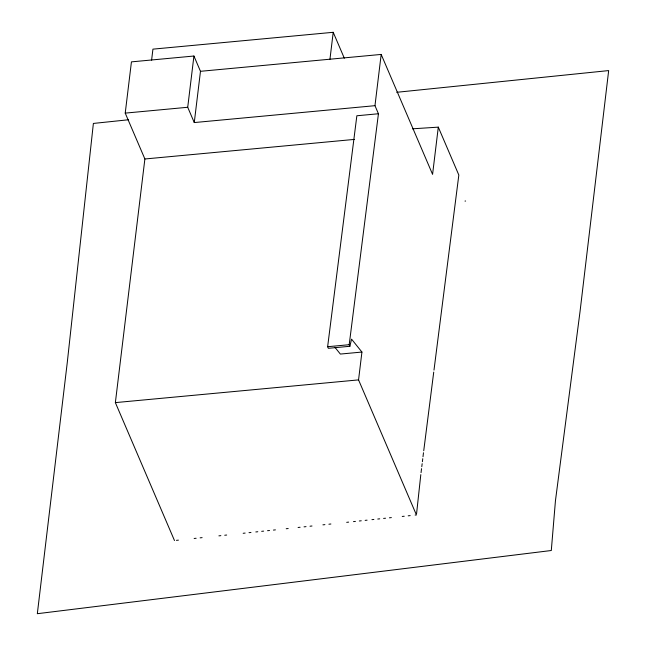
<?xml version="1.0" encoding="UTF-8"?>
<svg xmlns="http://www.w3.org/2000/svg" width="646" height="646" viewBox="0 0 646 646"><rect width="100%" height="100%" fill="white"/><g stroke="black" fill="none" stroke-linecap="round" stroke-linejoin="round"><path stroke-width="0.97" d="M416.581 513.602L420.812 474.632M174.485 540.557L115.368 402.611L144.882 158.981L125.227 113.115L131.437 61.871L193.929 56.024L200.478 71.31L194.268 122.562L374.971 105.678L378.435 113.753L349.203 344.706L349.882 346.288L328.313 348.307L327.635 346.716L356.858 115.771L378.435 113.753M151.6 60.151L152.932 49.144L333.215 32.3L344.31 58.18M194.268 122.562L187.72 107.276L193.929 56.024M329.945 59.311L333.215 32.3M374.971 105.678L381.18 54.426L200.478 71.31M415.136 515.088L416.444 514.951L358.554 379.888L361.93 352.054L351.561 339.15L349.882 346.288M412.431 128.82L438.303 127.141L432.578 174.355L381.18 54.426M421.055 472.646L421.539 468.665M421.79 466.67L422.153 463.691M422.395 461.696L422.759 458.708M423.001 456.722L423.485 452.741M423.736 450.747L433.732 372.088M433.991 370.093L458.83 175.042L438.303 127.141M176.447 540.347L178.409 540.145M194.155 538.473L196.142 538.263M200.123 537.843L202.109 537.633M218.905 535.857L220.843 535.647M224.727 535.243L226.665 535.033M243.179 533.289L245.125 533.079M249.017 532.667L250.971 532.466M255.832 531.949L257.786 531.739M261.678 531.327L263.625 531.125M267.549 530.705L269.511 530.495M273.444 530.083L275.414 529.873M286.226 528.727L288.189 528.525M298.089 527.475L300.075 527.265M304.04 526.845L306.026 526.635M309.999 526.215L311.986 526.005M322.927 524.843L324.914 524.633M328.895 524.213L330.889 524.003M346.692 522.331L348.63 522.121M353.483 521.613L355.429 521.403M359.313 520.991L361.259 520.789M365.143 520.377L367.081 520.175M371.943 519.659L373.881 519.449M377.765 519.037L379.711 518.835M383.595 518.423L385.541 518.221M389.425 517.809L391.363 517.599M402.248 516.453L404.226 516.243M408.191 515.823L410.178 515.613M128.376 119.776L93.379 123.434L67.273 362.503L37.331 613.7L551.296 550.513L555.447 500.755L580.051 311.453L608.669 70.584L396.717 92.297M125.227 113.115L187.72 107.276M144.882 158.981L354.476 139.399M465.007 201.076L465.621 201.019M327.635 346.716L349.203 344.706M361.93 352.054L340.361 354.065L334.87 347.233M115.368 402.611L358.554 379.888"/></g></svg>
